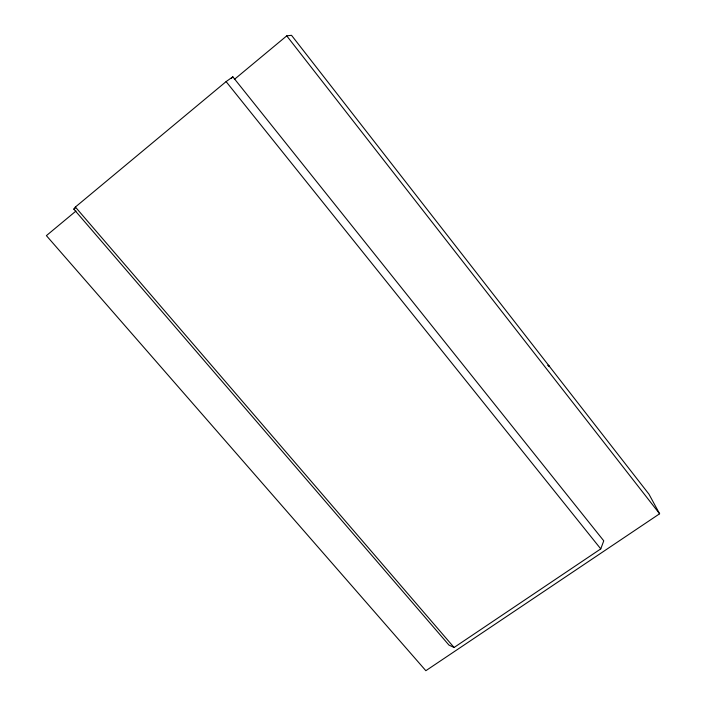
<?xml version="1.0" encoding="UTF-8"?>
<svg xmlns="http://www.w3.org/2000/svg" width="706" height="706" viewBox="0 0 706 706"><rect width="100%" height="100%" fill="white"/><g stroke="black" fill="none" stroke-linecap="round" stroke-linejoin="round"><path stroke-width="1.06" d="M600.762 548.889L603.762 540.822L232.839 76.822L226.105 81.605L75.392 207.026L73.821 209.135L448.954 645.072L454.073 647.49L600.762 548.889L226.105 81.605M231.391 78.375L232.839 76.822M75.983 211.041L46.393 235.636L425.85 670.7L659.607 513.783L648.955 494.156L291.507 35.3L286.742 35.865L234.383 79.39M73.821 209.135L75.586 207.838M547.847 365.329L549.603 366.617A146.071 47.893 -39.7 0 0 548.209 365.258M75.392 207.026L454.073 647.49M286.742 35.865L659.607 513.783"/></g></svg>
